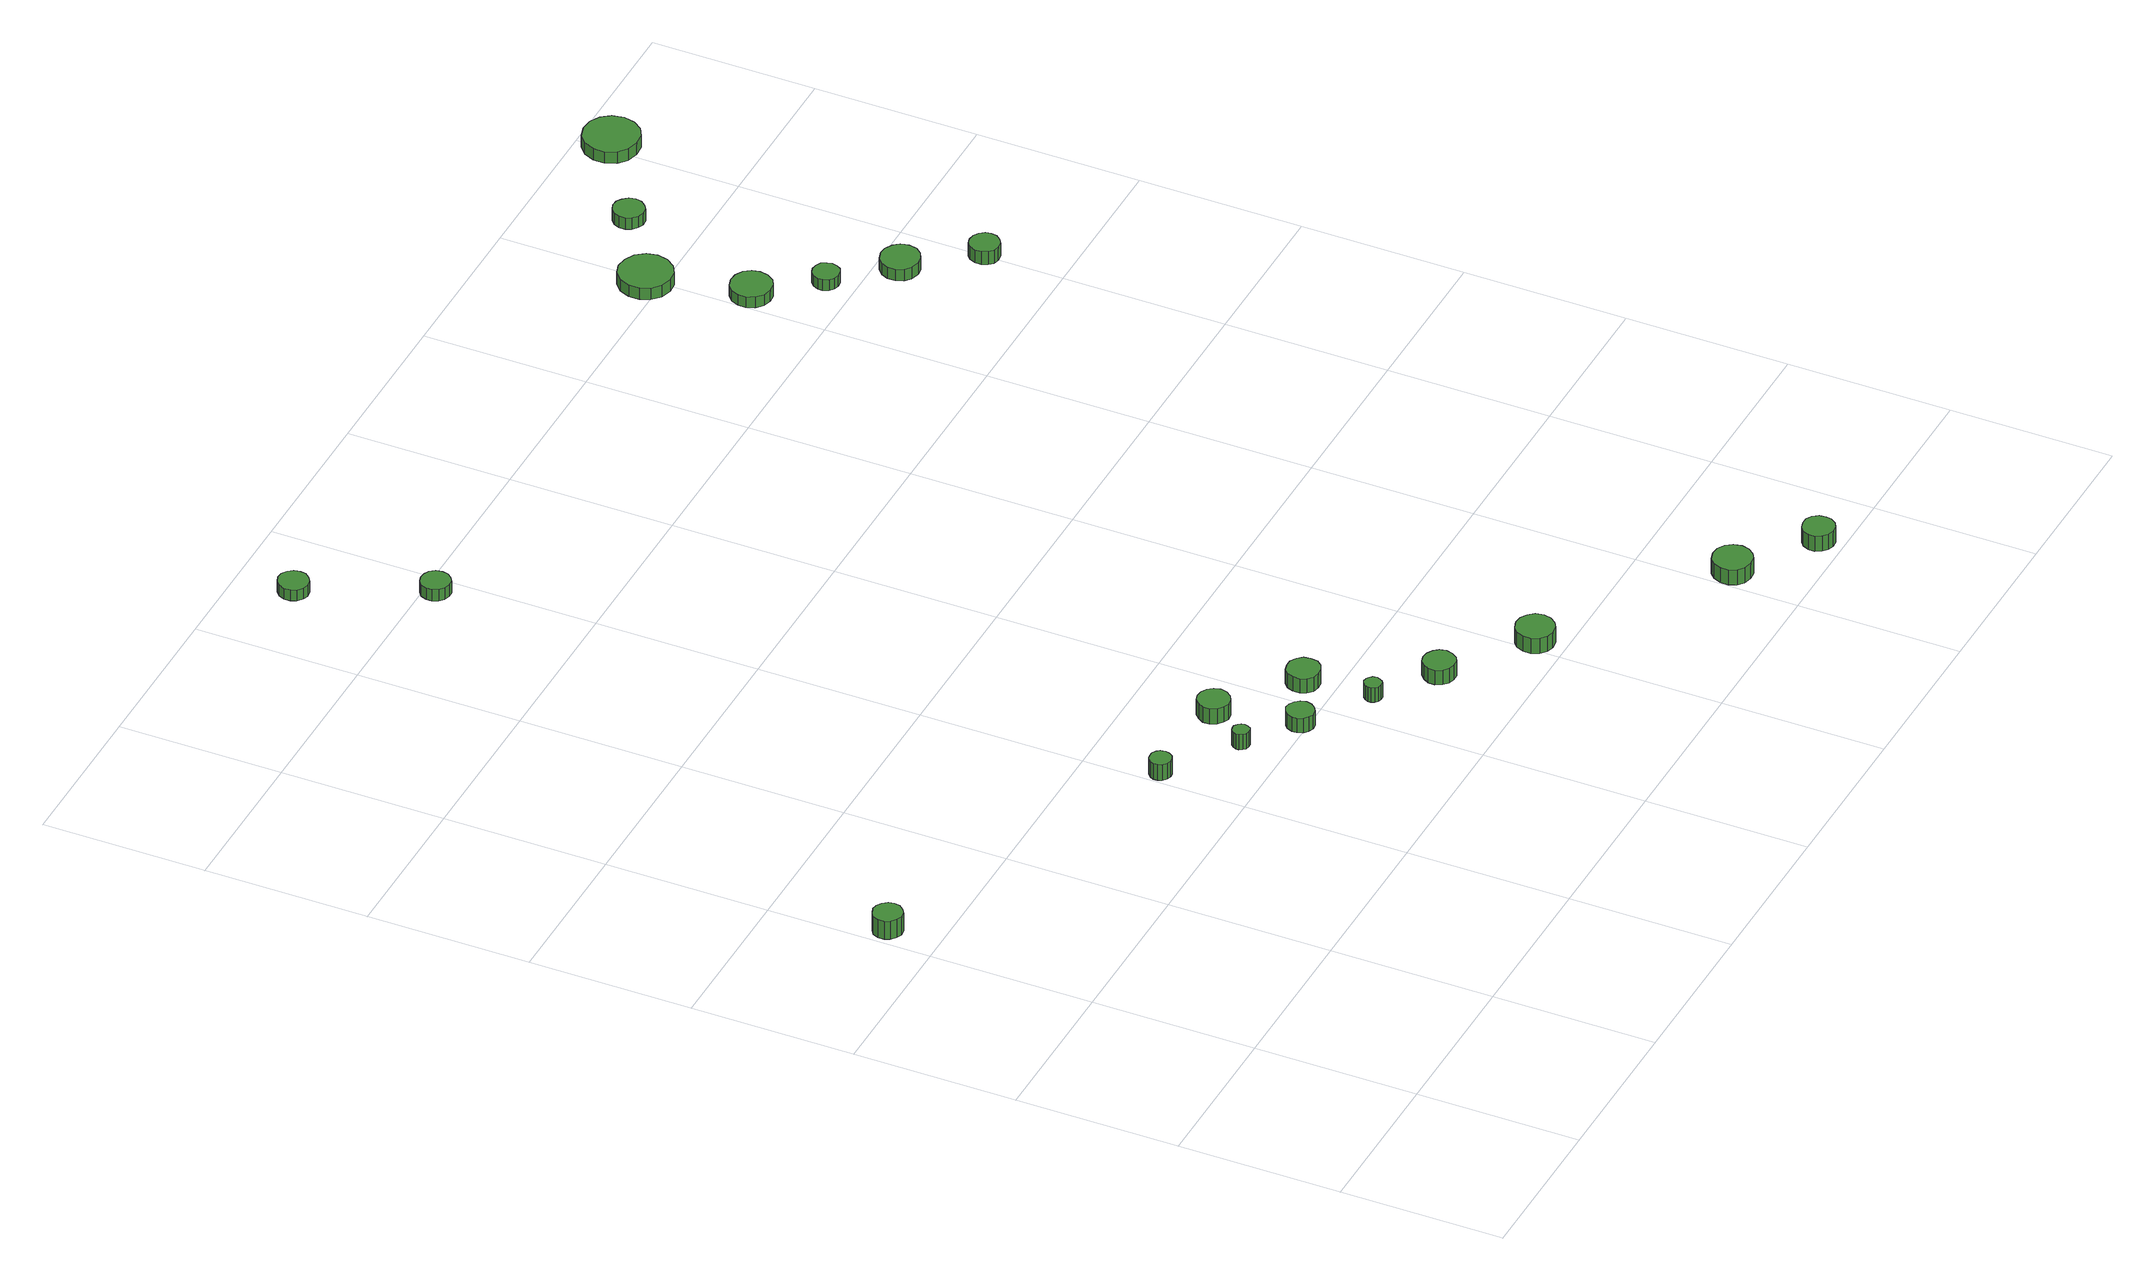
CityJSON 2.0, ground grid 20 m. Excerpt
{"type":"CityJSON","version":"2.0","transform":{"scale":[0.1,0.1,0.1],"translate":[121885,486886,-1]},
"CityObjects":{
"tree1":{"type":"SolitaryVegetationObject","attributes":{"function":"something"},"geometry":[{"type":"MultiSurface","lod":"1","boundaries":[[[0,1,2,3,4,5,6,7,8,9,10,11,12,13,14]],[[15,16,17,18,19,20,21,22,23,24,25,26,27,28,29]],[[0,29,28,1]],[[1,28,27,2]],[[2,27,26,3]],[[3,26,25,4]],[[4,25,24,5]],[[5,24,23,6]],[[6,23,22,7]],[[7,22,21,8]],[[8,21,20,9]],[[9,20,19,10]],[[10,19,18,11]],[[11,18,17,12]],[[12,17,16,13]],[[13,16,15,14]],[[14,15,29,0]]]}]},
"tree2":{"type":"SolitaryVegetationObject","attributes":{"function":"something"},"geometry":[{"type":"MultiSurface","lod":"1","boundaries":[[[30,31,32,33,34,35,36,37,38,39,40,41,42,43,44]],[[45,46,47,48,49,50,51,52,53,54,55,56,57,58,59]],[[30,59,58,31]],[[31,58,57,32]],[[32,57,56,33]],[[33,56,55,34]],[[34,55,54,35]],[[35,54,53,36]],[[36,53,52,37]],[[37,52,51,38]],[[38,51,50,39]],[[39,50,49,40]],[[40,49,48,41]],[[41,48,47,42]],[[42,47,46,43]],[[43,46,45,44]],[[44,45,59,30]]]}]},
"tree3":{"type":"SolitaryVegetationObject","attributes":{"function":"something"}},
"tree4":{"type":"SolitaryVegetationObject","attributes":{"function":"something"}},
"tree5":{"type":"SolitaryVegetationObject","attributes":{"function":"something"},"geometry":[{"type":"MultiSurface","lod":"1","boundaries":[[[60,61,62,63,64,65,66,67,68,69,70,71,72,73,74]],[[75,76,77,78,79,80,81,82,83,84,85,86,87,88,89]],[[60,89,88,61]],[[61,88,87,62]],[[62,87,86,63]],[[63,86,85,64]],[[64,85,84,65]],[[65,84,83,66]],[[66,83,82,67]],[[67,82,81,68]],[[68,81,80,69]],[[69,80,79,70]],[[70,79,78,71]],[[71,78,77,72]],[[72,77,76,73]],[[73,76,75,74]],[[74,75,89,60]]]}]},
"tree6":{"type":"SolitaryVegetationObject","attributes":{"function":"something"},"geometry":[{"type":"MultiSurface","lod":"1","boundaries":[[[90,91,92,93,94,95,96,97,98,99,100,101,102,103,104]],[[105,106,107,108,109,110,111,112,113,114,115,116,117,118,119]],[[90,119,118,91]],[[91,118,117,92]],[[92,117,116,93]],[[93,116,115,94]],[[94,115,114,95]],[[95,114,113,96]],[[96,113,112,97]],[[97,112,111,98]],[[98,111,110,99]],[[99,110,109,100]],[[100,109,108,101]],[[101,108,107,102]],[[102,107,106,103]],[[103,106,105,104]],[[104,105,119,90]]]}]},
"tree7":{"type":"SolitaryVegetationObject","attributes":{"function":"something"},"geometry":[{"type":"MultiSurface","lod":"1","boundaries":[[[120,121,122,123,124,125,126,127,128,129,130,131,132,133,134]],[[135,136,137,138,139,140,141,142,143,144,145,146,147,148,149]],[[120,149,148,121]],[[121,148,147,122]],[[122,147,146,123]],[[123,146,145,124]],[[124,145,144,125]],[[125,144,143,126]],[[126,143,142,127]],[[127,142,141,128]],[[128,141,140,129]],[[129,140,139,130]],[[130,139,138,131]],[[131,138,137,132]],[[132,137,136,133]],[[133,136,135,134]],[[134,135,149,120]]]}]},
"tree8":{"type":"SolitaryVegetationObject","attributes":{"function":"something"}},
"tree9":{"type":"SolitaryVegetationObject","attributes":{"function":"something"},"geometry":[{"type":"MultiSurface","lod":"1","boundaries":[[[150,151,152,153,154,155,156,157,158,159,160,161,162,163,164]],[[165,166,167,168,169,170,171,172,173,174,175,176,177,178,179]],[[150,179,178,151]],[[151,178,177,152]],[[152,177,176,153]],[[153,176,175,154]],[[154,175,174,155]],[[155,174,173,156]],[[156,173,172,157]],[[157,172,171,158]],[[158,171,170,159]],[[159,170,169,160]],[[160,169,168,161]],[[161,168,167,162]],[[162,167,166,163]],[[163,166,165,164]],[[164,165,179,150]]]}]},
"tree10":{"type":"SolitaryVegetationObject","attributes":{"function":"something"},"geometry":[{"type":"MultiSurface","lod":"1","boundaries":[[[180,181,182,183,184,185,186,187,188,189,190,191,192,193,194]],[[195,196,197,198,199,200,201,202,203,204,205,206,207,208,209]],[[180,209,208,181]],[[181,208,207,182]],[[182,207,206,183]],[[183,206,205,184]],[[184,205,204,185]],[[185,204,203,186]],[[186,203,202,187]],[[187,202,201,188]],[[188,201,200,189]],[[189,200,199,190]],[[190,199,198,191]],[[191,198,197,192]],[[192,197,196,193]],[[193,196,195,194]],[[194,195,209,180]]]}]},
"tree11":{"type":"SolitaryVegetationObject","attributes":{"function":"something"},"geometry":[{"type":"MultiSurface","lod":"1","boundaries":[[[210,211,212,213,214,215,216,217,218,219,220,221,222,223,224]],[[225,226,227,228,229,230,231,232,233,234,235,236,237,238,239]],[[210,239,238,211]],[[211,238,237,212]],[[212,237,236,213]],[[213,236,235,214]],[[214,235,234,215]],[[215,234,233,216]],[[216,233,232,217]],[[217,232,231,218]],[[218,231,230,219]],[[219,230,229,220]],[[220,229,228,221]],[[221,228,227,222]],[[222,227,226,223]],[[223,226,225,224]],[[224,225,239,210]]]}]},
"tree12":{"type":"SolitaryVegetationObject","attributes":{"function":"something"},"geometry":[{"type":"MultiSurface","lod":"1","boundaries":[[[240,241,242,243,244,245,246,247,248,249,250,251,252,253,254]],[[255,256,257,258,259,260,261,262,263,264,265,266,267,268,269]],[[240,269,268,241]],[[241,268,267,242]],[[242,267,266,243]],[[243,266,265,244]],[[244,265,264,245]],[[245,264,263,246]],[[246,263,262,247]],[[247,262,261,248]],[[248,261,260,249]],[[249,260,259,250]],[[250,259,258,251]],[[251,258,257,252]],[[252,257,256,253]],[[253,256,255,254]],[[254,255,269,240]]]}]},
"tree13":{"type":"SolitaryVegetationObject","attributes":{"function":"something"},"geometry":[{"type":"MultiSurface","lod":"1","boundaries":[[[270,271,272,273,274,275,276,277,278,279,280,281,282,283,284]],[[285,286,287,288,289,290,291,292,293,294,295,296,297,298,299]],[[270,299,298,271]],[[271,298,297,272]],[[272,297,296,273]],[[273,296,295,274]],[[274,295,294,275]],[[275,294,293,276]],[[276,293,292,277]],[[277,292,291,278]],[[278,291,290,279]],[[279,290,289,280]],[[280,289,288,281]],[[281,288,287,282]],[[282,287,286,283]],[[283,286,285,284]],[[284,285,299,270]]]}]},
"tree14":{"type":"SolitaryVegetationObject","attributes":{"function":"something"}},
"tree15":{"type":"SolitaryVegetationObject","attributes":{"function":"something"},"geometry":[{"type":"MultiSurface","lod":"1","boundaries":[[[300,301,302,303,304,305,306,307,308,309,310,311,312,313,314]],[[315,316,317,318,319,320,321,322,323,324,325,326,327,328,329]],[[300,329,328,301]],[[301,328,327,302]],[[302,327,326,303]],[[303,326,325,304]],[[304,325,324,305]],[[305,324,323,306]],[[306,323,322,307]],[[307,322,321,308]],[[308,321,320,309]],[[309,320,319,310]],[[310,319,318,311]],[[311,318,317,312]],[[312,317,316,313]],[[313,316,315,314]],[[314,315,329,300]]]}]},
"tree16":{"type":"SolitaryVegetationObject","attributes":{"function":"something"}},
"tree17":{"type":"SolitaryVegetationObject","attributes":{"function":"something"}},
"tree18":{"type":"SolitaryVegetationObject","attributes":{"function":"something"},"geometry":[{"type":"MultiSurface","lod":"1","boundaries":[[[330,331,332,333,334,335,336,337,338,339,340,341,342,343,344]],[[345,346,347,348,349,350,351,352,353,354,355,356,357,358,359]],[[330,359,358,331]],[[331,358,357,332]],[[332,357,356,333]],[[333,356,355,334]],[[334,355,354,335]],[[335,354,353,336]],[[336,353,352,337]],[[337,352,351,338]],[[338,351,350,339]],[[339,350,349,340]],[[340,349,348,341]],[[341,348,347,342]],[[342,347,346,343]],[[343,346,345,344]],[[344,345,359,330]]]}]},
"tree19":{"type":"SolitaryVegetationObject","attributes":{"function":"something"},"geometry":[{"type":"MultiSurface","lod":"1","boundaries":[[[360,361,362,363,364,365,366,367,368,369,370,371,372,373,374]],[[375,376,377,378,379,380,381,382,383,384,385,386,387,388,389]],[[360,389,388,361]],[[361,388,387,362]],[[362,387,386,363]],[[363,386,385,364]],[[364,385,384,365]],[[365,384,383,366]],[[366,383,382,367]],[[367,382,381,368]],[[368,381,380,369]],[[369,380,379,370]],[[370,379,378,371]],[[371,378,377,372]],[[372,377,376,373]],[[373,376,375,374]],[[374,375,389,360]]]}]},
"tree20":{"type":"SolitaryVegetationObject","attributes":{"function":"something"}},
"tree21":{"type":"SolitaryVegetationObject","attributes":{"function":"something"}},
"tree22":{"type":"SolitaryVegetationObject","attributes":{"function":"something"},"geometry":[{"type":"MultiSurface","lod":"1","boundaries":[[[390,391,392,393,394,395,396,397,398,399,400,401,402,403,404]],[[405,406,407,408,409,410,411,412,413,414,415,416,417,418,419]],[[390,419,418,391]],[[391,418,417,392]],[[392,417,416,393]],[[393,416,415,394]],[[394,415,414,395]],[[395,414,413,396]],[[396,413,412,397]],[[397,412,411,398]],[[398,411,410,399]],[[399,410,409,400]],[[400,409,408,401]],[[401,408,407,402]],[[402,407,406,403]],[[403,406,405,404]],[[404,405,419,390]]]}]},
"tree23":{"type":"SolitaryVegetationObject","attributes":{"function":"something"},"geometry":[{"type":"MultiSurface","lod":"1","boundaries":[[[420,421,422,423,424,425,426,427,428,429,430,431,432,433,434]],[[435,436,437,438,439,440,441,442,443,444,445,446,447,448,449]],[[420,449,448,421]],[[421,448,447,422]],[[422,447,446,423]],[[423,446,445,424]],[[424,445,444,425]],[[425,444,443,426]],[[426,443,442,427]],[[427,442,441,428]],[[428,441,440,429]],[[429,440,439,430]],[[430,439,438,431]],[[431,438,437,432]],[[432,437,436,433]],[[433,436,435,434]],[[434,435,449,420]]]}]},
"tree24":{"type":"SolitaryVegetationObject","attributes":{"function":"something"},"geometry":[{"type":"MultiSurface","lod":"1","boundaries":[[[450,451,452,453,454,455,456,457,458,459,460,461,462,463,464]],[[465,466,467,468,469,470,471,472,473,474,475,476,477,478,479]],[[450,479,478,451]],[[451,478,477,452]],[[452,477,476,453]],[[453,476,475,454]],[[454,475,474,455]],[[455,474,473,456]],[[456,473,472,457]],[[457,472,471,458]],[[458,471,470,459]],[[459,470,469,460]],[[460,469,468,461]],[[461,468,467,462]],[[462,467,466,463]],[[463,466,465,464]],[[464,465,479,450]]]}]},
"tree25":{"type":"SolitaryVegetationObject","attributes":{"function":"something"},"geometry":[{"type":"MultiSurface","lod":"1","boundaries":[[[480,481,482,483,484,485,486,487,488,489,490,491,492,493,494]],[[495,496,497,498,499,500,501,502,503,504,505,506,507,508,509]],[[480,509,508,481]],[[481,508,507,482]],[[482,507,506,483]],[[483,506,505,484]],[[484,505,504,485]],[[485,504,503,486]],[[486,503,502,487]],[[487,502,501,488]],[[488,501,500,489]],[[489,500,499,490]],[[490,499,498,491]],[[491,498,497,492]],[[492,497,496,493]],[[493,496,495,494]],[[494,495,509,480]]]}]},
"tree26":{"type":"SolitaryVegetationObject","attributes":{"function":"something"},"geometry":[{"type":"MultiSurface","lod":"1","boundaries":[[[510,511,512,513,514,515,516,517,518,519,520,521,522,523,524]],[[525,526,527,528,529,530,531,532,533,534,535,536,537,538,539]],[[510,539,538,511]],[[511,538,537,512]],[[512,537,536,513]],[[513,536,535,514]],[[514,535,534,515]],[[515,534,533,516]],[[516,533,532,517]],[[517,532,531,518]],[[518,531,530,519]],[[519,530,529,520]],[[520,529,528,521]],[[521,528,527,522]],[[522,527,526,523]],[[523,526,525,524]],[[524,525,539,510]]]}]},
"tree27":{"type":"SolitaryVegetationObject","attributes":{"function":"something"},"geometry":[{"type":"MultiSurface","lod":"1","boundaries":[[[540,541,542,543,544,545,546,547,548,549,550,551,552,553,554]],[[555,556,557,558,559,560,561,562,563,564,565,566,567,568,569]],[[540,569,568,541]],[[541,568,567,542]],[[542,567,566,543]],[[543,566,565,544]],[[544,565,564,545]],[[545,564,563,546]],[[546,563,562,547]],[[547,562,561,548]],[[548,561,560,549]],[[549,560,559,550]],[[550,559,558,551]],[[551,558,557,552]],[[552,557,556,553]],[[553,556,555,554]],[[554,555,569,540]]]}]},
"tree28":{"type":"SolitaryVegetationObject","attributes":{"function":"something"},"geometry":[{"type":"MultiSurface","lod":"1","boundaries":[[[570,571,572,573,574,575,576,577,578,579,580,581,582,583,584]],[[585,586,587,588,589,590,591,592,593,594,595,596,597,598,599]],[[570,599,598,571]],[[571,598,597,572]],[[572,597,596,573]],[[573,596,595,574]],[[574,595,594,575]],[[575,594,593,576]],[[576,593,592,577]],[[577,592,591,578]],[[578,591,590,579]],[[579,590,589,580]],[[580,589,588,581]],[[581,588,587,582]],[[582,587,586,583]],[[583,586,585,584]],[[584,585,599,570]]]}]}
},
"vertices":[
[39,662,36],[38,669,36],[33,675,36],[27,679,36],[20,680,36],[13,677,36],[7,673,36],[4,666,36],[4,658,36],[7,652,36],[13,647,36],[20,644,36],[27,645,36],[33,649,36],[38,655,36],[38,655,11],[33,649,11],[27,645,11],[20,644,11],[13,647,11],[7,652,11],[4,658,11],[4,666,11],[7,673,11],[13,677,11],[20,680,11],[27,679,11],[33,675,11],[38,669,11],[39,662,11],
[425,509,34],[424,515,34],[421,519,34],[416,522,34],[411,522,34],[406,521,34],[401,517,34],[399,512,34],[399,507,34],[401,502,34],[406,498,34],[411,496,34],[416,497,34],[421,499,34],[424,504,34],[424,504,12],[421,499,12],[416,497,12],[411,496,12],[406,498,12],[401,502,12],[399,507,12],[399,512,12],[401,517,12],[406,521,12],[411,522,12],[416,522,12],[421,519,12],[424,515,12],[425,509,12],
[509,451,33],[508,455,33],[506,458,33],[502,461,33],[498,461,33],[494,460,33],[491,457,33],[489,453,33],[489,449,33],[491,445,33],[494,442,33],[498,441,33],[502,441,33],[506,443,33],[508,447,33],[508,447,12],[506,443,12],[502,441,12],[498,441,12],[494,442,12],[491,445,12],[489,449,12],[489,453,12],[491,457,12],[494,460,12],[498,461,12],[502,461,12],[506,458,12],[508,455,12],[509,451,12],
[578,407,32],[576,414,32],[572,419,32],[566,423,32],[559,424,32],[553,421,32],[548,417,32],[545,410,32],[545,404,32],[548,397,32],[553,393,32],[559,390,32],[566,391,32],[572,395,32],[576,400,32],[576,400,12],[572,395,12],[566,391,12],[559,390,12],[553,393,12],[548,397,12],[545,404,12],[545,410,12],[548,417,12],[553,421,12],[559,424,12],[566,423,12],[572,419,12],[576,414,12],[578,407,12],
[557,503,33],[555,511,33],[550,517,33],[543,521,33],[535,522,33],[528,520,33],[522,514,33],[518,507,33],[518,499,33],[522,491,33],[528,486,33],[535,483,33],[543,484,33],[550,488,33],[555,495,33],[555,495,12],[550,488,12],[543,484,12],[535,483,12],[528,486,12],[522,491,12],[518,499,12],[518,507,12],[522,514,12],[528,520,12],[535,522,12],[543,521,12],[550,517,12],[555,511,12],[557,503,12],
[652,355,32],[651,360,32],[648,363,32],[645,365,32],[640,366,32],[636,364,32],[633,361,32],[631,357,32],[631,353,32],[633,349,32],[636,346,32],[640,345,32],[645,345,32],[648,347,32],[651,351,32],[651,351,12],[648,347,12],[645,345,12],[640,345,12],[636,346,12],[633,349,12],[631,353,12],[631,357,12],[633,361,12],[636,364,12],[640,366,12],[645,365,12],[648,363,12],[651,360,12],[652,355,12],
[652,437,32],[651,445,32],[646,451,32],[638,456,32],[630,456,32],[622,454,32],[616,448,32],[613,441,32],[613,432,32],[616,425,32],[622,419,32],[630,417,32],[638,418,32],[646,422,32],[651,428,32],[651,428,12],[646,422,12],[638,418,12],[630,417,12],[622,419,12],[616,425,12],[613,432,12],[613,441,12],[616,448,12],[622,454,12],[630,456,12],[638,456,12],[646,451,12],[651,445,12],[652,437,12],
[328,1530,24],[327,1538,24],[322,1544,24],[316,1548,24],[308,1549,24],[301,1546,24],[295,1541,24],[292,1534,24],[292,1526,24],[295,1519,24],[301,1514,24],[308,1512,24],[316,1513,24],[322,1517,24],[327,1523,24],[327,1523,9],[322,1517,9],[316,1513,9],[308,1512,9],[301,1514,9],[295,1519,9],[292,1526,9],[292,1534,9],[295,1541,9],[301,1546,9],[308,1549,9],[316,1548,9],[322,1544,9],[327,1538,9],[328,1530,9],
[394,1386,25],[393,1394,25],[388,1400,25],[382,1403,25],[375,1404,25],[368,1402,25],[362,1397,25],[359,1390,25],[359,1383,25],[362,1376,25],[368,1371,25],[375,1369,25],[382,1369,25],[388,1373,25],[393,1379,25],[393,1379,9],[388,1373,9],[382,1369,9],[375,1369,9],[368,1371,9],[362,1376,9],[359,1383,9],[359,1390,9],[362,1397,9],[368,1402,9],[375,1404,9],[382,1403,9],[388,1400,9],[393,1394,9],[394,1386,9],
[730,306,32],[728,314,32],[723,320,32],[716,324,32],[708,325,32],[701,323,32],[695,317,32],[691,310,32],[691,302,32],[695,294,32],[701,289,32],[708,287,32],[716,287,32],[723,291,32],[728,298,32],[728,298,12],[723,291,12],[716,287,12],[708,287,12],[701,289,12],[695,294,12],[691,302,12],[691,310,12],[695,317,12],[701,323,12],[708,325,12],[716,324,12],[723,320,12],[728,314,12],[730,306,12],
[835,235,33],[833,245,33],[827,252,33],[819,257,33],[809,258,33],[800,255,33],[793,249,33],[789,240,33],[789,230,33],[793,221,33],[800,215,33],[809,212,33],[819,213,33],[827,218,33],[833,226,33],[833,226,12],[827,218,12],[819,213,12],[809,212,12],[800,215,12],[793,221,12],[789,230,12],[789,240,12],[793,249,12],[800,255,12],[809,258,12],[819,257,12],[827,252,12],[833,245,12],[835,235,12],
[1046,90,32],[1044,100,32],[1038,108,32],[1030,113,32],[1020,114,32],[1010,111,32],[1003,104,32],[999,95,32],[999,85,32],[1003,76,32],[1010,70,32],[1020,67,32],[1030,68,32],[1038,73,32],[1044,81,32],[1044,81,11],[1038,73,11],[1030,68,11],[1020,67,11],[1010,70,11],[1003,76,11],[999,85,11],[999,95,11],[1003,104,11],[1010,111,11],[1020,114,11],[1030,113,11],[1038,108,11],[1044,100,11],[1046,90,11],
[1134,28,32],[1133,36,32],[1128,43,32],[1121,47,32],[1113,47,32],[1106,45,32],[1100,40,32],[1096,32,32],[1096,24,32],[1100,17,32],[1106,12,32],[1113,9,32],[1121,10,32],[1128,14,32],[1133,21,32],[1133,21,11],[1128,14,11],[1121,10,11],[1113,9,11],[1106,12,11],[1100,17,11],[1096,24,11],[1096,32,11],[1100,40,11],[1106,45,11],[1113,47,11],[1121,47,11],[1128,43,11],[1133,36,11],[1134,28,11],
[1049,1302,24],[1047,1312,24],[1041,1320,24],[1032,1325,24],[1022,1326,24],[1012,1323,24],[1004,1316,24],[1000,1307,24],[1000,1297,24],[1004,1287,24],[1012,1280,24],[1022,1277,24],[1032,1278,24],[1041,1283,24],[1047,1292,24],[1047,1292,9],[1041,1283,9],[1032,1278,9],[1022,1277,9],[1012,1280,9],[1004,1287,9],[1000,1297,9],[1000,1307,9],[1004,1316,9],[1012,1323,9],[1022,1326,9],[1032,1325,9],[1041,1320,9],[1047,1312,9],[1049,1302,9],
[1027,1418,25],[1024,1431,25],[1016,1442,25],[1004,1448,25],[991,1450,25],[978,1446,25],[968,1437,25],[963,1424,25],[963,1411,25],[968,1399,25],[978,1390,25],[991,1386,25],[1004,1387,25],[1016,1394,25],[1024,1405,25],[1024,1405,9],[1016,1394,9],[1004,1387,9],[991,1386,9],[978,1390,9],[968,1399,9],[963,1411,9],[963,1424,9],[968,1437,9],[978,1446,9],[991,1450,9],[1004,1448,9],[1016,1442,9],[1024,1431,9],[1027,1418,9],
[1097,1236,24],[1095,1242,24],[1092,1248,24],[1086,1251,24],[1079,1252,24],[1073,1250,24],[1068,1245,24],[1065,1239,24],[1065,1233,24],[1068,1226,24],[1073,1222,24],[1079,1220,24],[1086,1221,24],[1092,1224,24],[1095,1229,24],[1095,1229,9],[1092,1224,9],[1086,1221,9],[1079,1220,9],[1073,1222,9],[1068,1226,9],[1065,1233,9],[1065,1239,9],[1068,1245,9],[1073,1250,9],[1079,1252,9],[1086,1251,9],[1092,1248,9],[1095,1242,9],[1097,1236,9],
[1163,1172,25],[1161,1182,25],[1155,1189,25],[1146,1194,25],[1137,1195,25],[1127,1192,25],[1120,1186,25],[1116,1177,25],[1116,1167,25],[1120,1158,25],[1127,1152,25],[1137,1149,25],[1146,1150,25],[1155,1155,25],[1161,1162,25],[1161,1162,9],[1155,1155,9],[1146,1150,9],[1137,1149,9],[1127,1152,9],[1120,1158,9],[1116,1167,9],[1116,1177,9],[1120,1186,9],[1127,1192,9],[1137,1195,9],[1146,1194,9],[1155,1189,9],[1161,1182,9],[1163,1172,9],
[1219,1097,27],[1218,1104,27],[1213,1110,27],[1207,1114,27],[1199,1115,27],[1192,1113,27],[1187,1108,27],[1184,1101,27],[1184,1093,27],[1187,1086,27],[1192,1081,27],[1199,1079,27],[1207,1080,27],[1213,1084,27],[1218,1090,27],[1218,1090,9],[1213,1084,9],[1207,1080,9],[1199,1079,9],[1192,1081,9],[1187,1086,9],[1184,1093,9],[1184,1101,9],[1187,1108,9],[1192,1113,9],[1199,1115,9],[1207,1114,9],[1213,1110,9],[1218,1104,9],[1219,1097,9],
[1112,1485,24],[1110,1493,24],[1105,1499,24],[1099,1503,24],[1091,1504,24],[1084,1501,24],[1078,1496,24],[1075,1489,24],[1075,1481,24],[1078,1474,24],[1084,1469,24],[1091,1466,24],[1099,1467,24],[1105,1471,24],[1110,1477,24],[1110,1477,8],[1105,1471,8],[1099,1467,8],[1091,1466,8],[1084,1469,8],[1078,1474,8],[1075,1481,8],[1075,1489,8],[1078,1496,8],[1084,1501,8],[1091,1504,8],[1099,1503,8],[1105,1499,8],[1110,1493,8],[1112,1485,8],
[1243,1561,24],[1240,1575,24],[1232,1586,24],[1220,1593,24],[1206,1594,24],[1192,1590,24],[1182,1581,24],[1176,1568,24],[1176,1554,24],[1182,1541,24],[1192,1532,24],[1206,1528,24],[1220,1529,24],[1232,1536,24],[1240,1547,24],[1240,1547,8],[1232,1536,8],[1220,1529,8],[1206,1528,8],[1192,1532,8],[1182,1541,8],[1176,1554,8],[1176,1568,8],[1182,1581,8],[1192,1590,8],[1206,1594,8],[1220,1593,8],[1232,1586,8],[1240,1575,8],[1243,1561,8]
]}
